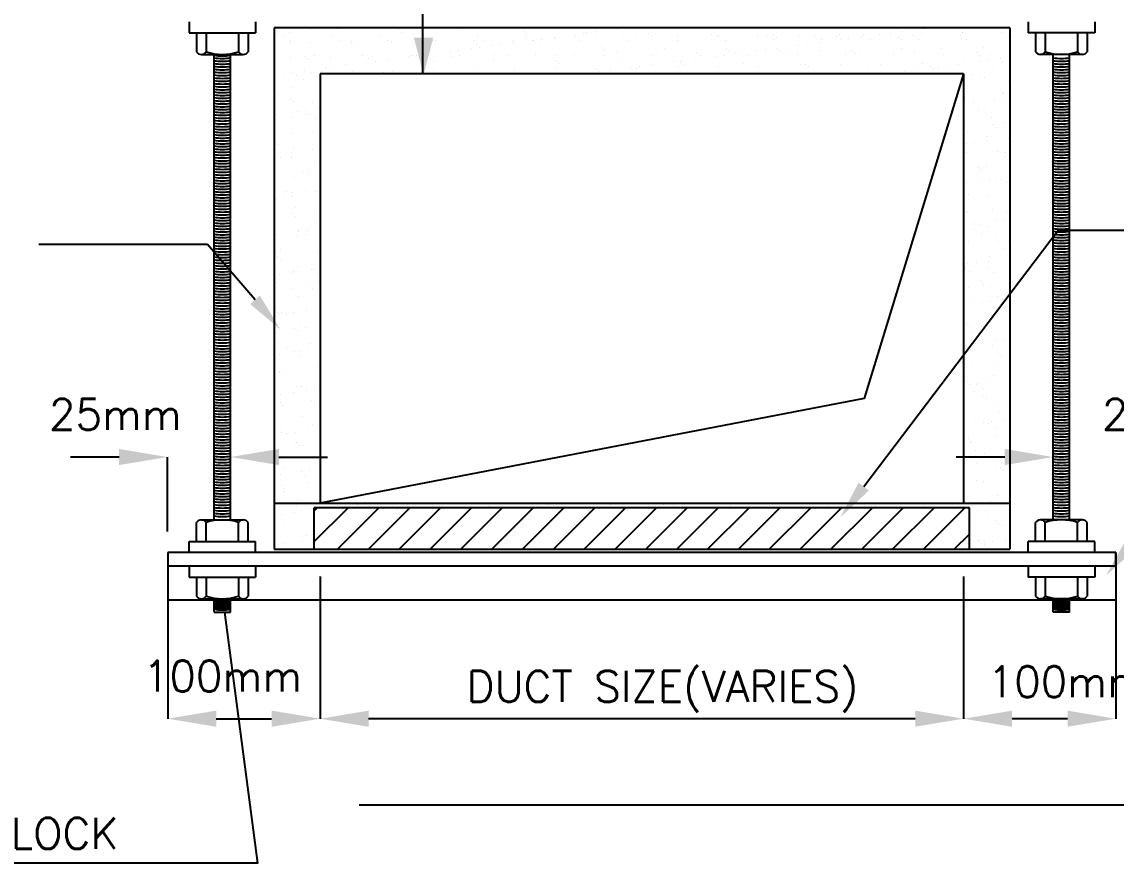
# Model space of a CAD drawing. Extents: x 462150 to 608263, y 35809 to 85242.
# Drawn here: x 466866 to 474995, y 73363 to 79618 of the extents above; entities that cross this region are included whole.
import ezdxf
from ezdxf.enums import TextEntityAlignment as Align

# ---------------------------------------------------------------- set-up
doc = ezdxf.new("R2010")
doc.units = 0
doc.header["$LTSCALE"] = 500
doc.header["$MEASUREMENT"] = 0
for name, color, linetype in [('DUCT', 7, 'Continuous'), ('L', 7, 'Continuous'), ('Text', 50, 'Continuous')]:
    doc.layers.add(name, color=color, linetype=linetype)
doc.styles.add('ROMANC', font='romans.shx', dxfattribs={"width": 0.65, "height": 200})

msp = doc.modelspace()

# ---------------------------------------------------------------- linework, layer by layer
for p, q in [((468755.4, 79556), (468755.4, 79556)), ((468763.1, 79529.2), (468763.1, 79529.2)), ((468815.1, 79507.7), (468815.1, 79507.7)), ((468856.7, 79541.6), (468856.7, 79541.6)), ((469013.2, 79562.2), (469013.2, 79562.2)), ((469073.2, 79570.1), (469073.2, 79570.1)), ((469151.3, 79571.4), (469151.3, 79571.4)), ((469173.9, 79508.3), (469173.9, 79508.3)), ((469201.9, 79565.2), (469201.9, 79565.2)), ((469532.6, 79509), (469532.6, 79509)), ((469662.9, 79561.3), (469662.9, 79561.3)), ((469684.1, 79541.8), (469684.1, 79541.8)), ((469891.4, 79509.7), (469891.4, 79509.7)), ((470130.6, 79551.1), (470130.6, 79551.1)), ((470250.1, 79510.3), (470250.1, 79510.3)), ((470591.6, 79547.1), (470591.6, 79547.1)), ((470608.9, 79511), (470608.9, 79511)), ((470612.8, 79527.7), (470612.8, 79527.7)), ((470823.5, 79502.2), (470823.5, 79502.2)), ((470967.6, 79511.6), (470967.6, 79511.6)), ((470980, 79522.8), (470980, 79522.8)), ((471039.9, 79530.7), (471039.9, 79530.7)), ((471059.4, 79536.9), (471059.4, 79536.9)), ((471133.6, 79543.1), (471133.6, 79543.1)), ((471290.1, 79563.7), (471290.1, 79563.7)), ((471326.4, 79512.3), (471326.4, 79512.3)), ((471350, 79571.5), (471350, 79571.5)), ((471520.3, 79533), (471520.3, 79533)), ((471541.6, 79513.5), (471541.6, 79513.5)), ((471685.1, 79512.9), (471685.1, 79512.9)), ((471734.5, 79505.7), (471734.5, 79505.7)), ((471988.1, 79522.8), (471988.1, 79522.8)), ((472036.1, 79509.5), (472036.1, 79509.5)), ((472043.9, 79513.6), (472043.9, 79513.6)), ((472330.8, 79508.1), (472330.8, 79508.1)), ((472402.6, 79514.2), (472402.6, 79514.2)), ((472449.1, 79518.8), (472449.1, 79518.8)), ((472641.9, 79519.3), (472641.9, 79519.3)), ((472761.4, 79514.9), (472761.4, 79514.9)), ((472916.8, 79508.7), (472916.8, 79508.7)), ((472943.5, 79523.2), (472943.5, 79523.2)), ((473100.4, 79503.7), (473100.4, 79503.7)), ((473120.1, 79515.5), (473120.1, 79515.5)), ((473238.2, 79521.8), (473238.2, 79521.8)), ((473256.8, 79524.3), (473256.8, 79524.3)), ((473316.8, 79532.2), (473316.8, 79532.2)), ((473377.8, 79504.7), (473377.8, 79504.7)), ((473410.4, 79544.5), (473410.4, 79544.5)), ((473478.9, 79516.2), (473478.9, 79516.2)), ((473549.3, 79533), (473549.3, 79533)), ((473566.9, 79565.1), (473566.9, 79565.1)), ((473837.6, 79516.8), (473837.6, 79516.8)), ((473850.8, 79536.8), (473850.8, 79536.8)), ((474145.5, 79535.4), (474145.5, 79535.4)), ((474196.4, 79517.5), (474196.4, 79517.5)), ((468855.6, 79464.1), (468855.6, 79464.1)), ((468863.7, 79476.7), (468863.7, 79476.7)), ((469012.4, 79464.8), (469012.4, 79464.8)), ((469222.4, 79477.4), (469222.4, 79477.4)), ((469313.9, 79468.6), (469313.9, 79468.6)), ((469316.6, 79460.2), (469316.6, 79460.2)), ((469337.8, 79440.7), (469337.8, 79440.7)), ((469581.2, 79478.1), (469581.2, 79478.1)), ((469608.6, 79467.2), (469608.6, 79467.2)), ((469784.3, 79450), (469784.3, 79450)), ((469919.8, 79478.4), (469919.8, 79478.4)), ((469939.9, 79478.7), (469939.9, 79478.7)), ((470221.3, 79482.3), (470221.3, 79482.3)), ((470245.3, 79446), (470245.3, 79446)), ((470266.5, 79426.6), (470266.5, 79426.6)), ((470298.7, 79479.4), (470298.7, 79479.4)), ((470359.8, 79441.2), (470359.8, 79441.2)), ((470419.7, 79449.1), (470419.7, 79449.1)), ((470513.4, 79461.4), (470513.4, 79461.4)), ((470516, 79480.8), (470516, 79480.8)), ((470657.4, 79480), (470657.4, 79480)), ((470669.9, 79482), (470669.9, 79482)), ((470713.1, 79435.8), (470713.1, 79435.8)), ((470729.8, 79489.9), (470729.8, 79489.9)), ((470827.2, 79492.1), (470827.2, 79492.1)), ((471016.2, 79480.7), (471016.2, 79480.7)), ((471128.7, 79495.9), (471128.7, 79495.9)), ((471174, 79431.9), (471174, 79431.9)), ((471374.9, 79481.3), (471374.9, 79481.3)), ((471423.4, 79494.5), (471423.4, 79494.5)), ((471641.8, 79421.7), (471641.8, 79421.7)), ((471733.7, 79482), (471733.7, 79482)), ((472092.4, 79482.6), (472092.4, 79482.6)), ((472451.2, 79483.3), (472451.2, 79483.3)), ((472470.3, 79499.4), (472470.3, 79499.4)), ((472480.2, 79422.1), (472480.2, 79422.1)), ((472636.6, 79442.7), (472636.6, 79442.7)), ((472696.6, 79450.6), (472696.6, 79450.6)), ((472790.3, 79462.9), (472790.3, 79462.9)), ((472809.9, 79483.9), (472809.9, 79483.9)), ((472946.7, 79483.5), (472946.7, 79483.5)), ((473006.7, 79491.4), (473006.7, 79491.4)), ((473168.7, 79484.6), (473168.7, 79484.6)), ((473399, 79485.2), (473399, 79485.2)), ((473527.4, 79485.2), (473527.4, 79485.2)), ((473845.5, 79494.5), (473845.5, 79494.5)), ((473886.2, 79485.9), (473886.2, 79485.9)), ((474006.6, 79428.8), (474006.6, 79428.8)), ((468863.9, 79350.8), (468863.9, 79350.8)), ((468970.3, 79359.1), (468970.3, 79359.1)), ((468991.5, 79339.6), (468991.5, 79339.6)), ((469038.6, 79365.3), (469038.6, 79365.3)), ((469158.6, 79349.4), (469158.6, 79349.4)), ((469397.3, 79366), (469397.3, 79366)), ((469438, 79348.9), (469438, 79348.9)), ((469469.7, 79360.6), (469469.7, 79360.6)), ((469739.6, 79359.5), (469739.6, 79359.5)), ((469756.1, 79366.6), (469756.1, 79366.6)), ((469771.3, 79364.5), (469771.3, 79364.5)), ((469799.6, 79367.4), (469799.6, 79367.4)), ((469893.2, 79379.8), (469893.2, 79379.8)), ((469899, 79344.9), (469899, 79344.9)), ((470049.7, 79400.4), (470049.7, 79400.4)), ((470066, 79363), (470066, 79363)), ((470109.7, 79408.2), (470109.7, 79408.2)), ((470114.8, 79367.3), (470114.8, 79367.3)), ((470203.3, 79420.6), (470203.3, 79420.6)), ((470377.1, 79374.2), (470377.1, 79374.2)), ((470473.6, 79367.9), (470473.6, 79367.9)), ((470678.6, 79378.1), (470678.6, 79378.1)), ((470832.3, 79368.6), (470832.3, 79368.6)), ((470973.3, 79376.7), (470973.3, 79376.7)), ((471191.1, 79369.2), (471191.1, 79369.2)), ((471195.3, 79412.4), (471195.3, 79412.4)), ((471284.5, 79387.9), (471284.5, 79387.9)), ((471549.8, 79369.9), (471549.8, 79369.9)), ((471586, 79391.7), (471586, 79391.7)), ((471860, 79340.4), (471860, 79340.4)), ((471880.7, 79390.3), (471880.7, 79390.3)), ((471908.6, 79370.5), (471908.6, 79370.5)), ((472016.5, 79361), (472016.5, 79361)), ((472076.4, 79368.9), (472076.4, 79368.9)), ((472102.8, 79417.7), (472102.8, 79417.7)), ((472124, 79398.3), (472124, 79398.3)), ((472170.1, 79381.2), (472170.1, 79381.2)), ((472191.9, 79401.5), (472191.9, 79401.5)), ((472267.3, 79371.2), (472267.3, 79371.2)), ((472326.6, 79401.8), (472326.6, 79401.8)), ((472386.5, 79409.7), (472386.5, 79409.7)), ((472493.4, 79405.4), (472493.4, 79405.4)), ((472570.5, 79407.5), (472570.5, 79407.5)), ((472626.1, 79371.9), (472626.1, 79371.9)), ((472788.1, 79404), (472788.1, 79404)), ((472984.8, 79372.5), (472984.8, 79372.5)), ((473031.5, 79403.6), (473031.5, 79403.6)), ((473052.7, 79384.1), (473052.7, 79384.1)), ((473099.2, 79415.2), (473099.2, 79415.2)), ((473343.6, 79373.2), (473343.6, 79373.2)), ((473400.8, 79419), (473400.8, 79419)), ((473499.2, 79393.4), (473499.2, 79393.4)), ((473695.5, 79417.6), (473695.5, 79417.6)), ((473702.3, 79373.8), (473702.3, 79373.8)), ((473960.2, 79389.4), (473960.2, 79389.4)), ((473981.4, 79370), (473981.4, 79370)), ((474061.1, 79374.5), (474061.1, 79374.5)), ((474136.8, 79341.9), (474136.8, 79341.9)), ((469119.4, 79277.9), (469119.4, 79277.9)), ((469179.4, 79285.8), (469179.4, 79285.8)), ((469273, 79298.1), (469273, 79298.1)), ((469429.5, 79318.7), (469429.5, 79318.7)), ((469489.5, 79326.6), (469489.5, 79326.6)), ((469583.1, 79338.9), (469583.1, 79338.9)), ((469920.2, 79325.5), (469920.2, 79325.5)), ((470228.6, 79260.3), (470228.6, 79260.3)), ((470366.7, 79334.7), (470366.7, 79334.7)), ((470523.3, 79258.9), (470523.3, 79258.9)), ((470827.7, 79330.8), (470827.7, 79330.8)), ((470834.4, 79270.1), (470834.4, 79270.1)), ((470848.9, 79311.3), (470848.9, 79311.3)), ((471136, 79273.9), (471136, 79273.9)), ((471239.8, 79258.8), (471239.8, 79258.8)), ((471295.5, 79320.6), (471295.5, 79320.6)), ((471396.3, 79279.4), (471396.3, 79279.4)), ((471430.7, 79272.5), (471430.7, 79272.5)), ((471456.2, 79287.3), (471456.2, 79287.3)), ((471549.9, 79299.6), (471549.9, 79299.6)), ((471706.4, 79320.2), (471706.4, 79320.2)), ((471741.8, 79283.7), (471741.8, 79283.7)), ((471756.4, 79316.6), (471756.4, 79316.6)), ((471766.3, 79328.1), (471766.3, 79328.1)), ((471777.7, 79297.2), (471777.7, 79297.2)), ((472043.3, 79287.6), (472043.3, 79287.6)), ((472224.2, 79306.4), (472224.2, 79306.4)), ((472338, 79286.2), (472338, 79286.2)), ((472649.2, 79297.4), (472649.2, 79297.4)), ((472685.2, 79302.5), (472685.2, 79302.5)), ((472706.4, 79283), (472706.4, 79283)), ((472950.7, 79301.2), (472950.7, 79301.2)), ((473152.9, 79292.3), (473152.9, 79292.3)), ((473245.4, 79299.8), (473245.4, 79299.8)), ((473516.7, 79260.2), (473516.7, 79260.2)), ((473556.6, 79311), (473556.6, 79311)), ((473613.9, 79288.3), (473613.9, 79288.3)), ((473635.1, 79268.9), (473635.1, 79268.9)), ((473673.1, 79280.8), (473673.1, 79280.8)), ((473733.1, 79288.7), (473733.1, 79288.7)), ((473826.8, 79301.1), (473826.8, 79301.1)), ((473858.1, 79314.9), (473858.1, 79314.9)), ((473983.2, 79321.7), (473983.2, 79321.7)), ((474043.2, 79329.6), (474043.2, 79329.6)), ((474081.7, 79278.1), (474081.7, 79278.1)), ((474152.8, 79313.4), (474152.8, 79313.4)), ((468809.3, 79237.1), (468809.3, 79237.1)), ((468869.3, 79245), (468869.3, 79245)), ((468908.2, 79219.2), (468908.2, 79219.2)), ((468956.7, 79188.3), (468956.7, 79188.3)), ((468962.9, 79257.3), (468962.9, 79257.3)), ((469019.7, 79242.8), (469019.7, 79242.8)), ((469091.7, 79247.8), (469091.7, 79247.8)), ((469321.2, 79246.6), (469321.2, 79246.6)), ((469552.7, 79243.8), (469552.7, 79243.8)), ((469615.9, 79245.2), (469615.9, 79245.2)), ((469927, 79256.4), (469927, 79256.4)), ((470020.4, 79233.6), (470020.4, 79233.6)), ((471086.2, 79238.5), (471086.2, 79238.5)), ((471146.1, 79246.4), (471146.1, 79246.4)), ((473363, 79240), (473363, 79240)), ((473423, 79247.9), (473423, 79247.9)), ((473930.6, 79228.4), (473930.6, 79228.4)), ((473979.2, 79197.4), (473979.2, 79197.4)), ((474013.9, 79206.8), (474013.9, 79206.8)), ((468745.4, 79146.7), (468745.4, 79146.7)), ((468871.1, 79128.8), (468871.1, 79128.8)), ((474196.3, 79173.1), (474196.3, 79173.1)), ((468772.9, 79076.2), (468772.9, 79076.2)), ((468860.1, 79041.6), (468860.1, 79041.6)), ((468881.3, 79022.1), (468881.3, 79022.1)), ((469026.9, 79020.8), (469026.9, 79020.8)), ((473865.4, 79092.9), (473865.4, 79092.9)), ((473871.3, 79052.5), (473871.3, 79052.5)), ((473933, 79016.8), (473933, 79016.8)), ((474089.4, 79037.4), (474089.4, 79037.4)), ((474149.4, 79045.3), (474149.4, 79045.3)), ((474154.1, 79086), (474154.1, 79086)), ((474160.1, 79091.5), (474160.1, 79091.5)), ((468915.5, 78952.8), (468915.5, 78952.8)), ((468975.5, 78960.7), (468975.5, 78960.7)), ((469069.2, 78973), (469069.2, 78973)), ((473971.5, 78960.7), (473971.5, 78960.7)), ((474021.1, 78984.9), (474021.1, 78984.9)), ((474023.7, 78939.9), (474023.7, 78939.9)), ((468759.1, 78932.2), (468759.1, 78932.2)), ((468878.4, 78906.9), (468878.4, 78906.9)), ((468981.5, 78930.3), (468981.5, 78930.3)), ((469001.2, 78930.8), (469001.2, 78930.8)), ((469049.8, 78899.8), (469049.8, 78899.8)), ((473872.6, 78870.9), (473872.6, 78870.9)), ((474072.3, 78908.9), (474072.3, 78908.9)), ((474086.1, 78855.6), (474086.1, 78855.6)), ((474167.3, 78869.5), (474167.3, 78869.5)), ((468865.9, 78787.7), (468865.9, 78787.7)), ((469034.2, 78798.9), (469034.2, 78798.9)), ((473888.4, 78796.9), (473888.4, 78796.9)), ((474107.4, 78836.2), (474107.4, 78836.2)), ((468749.9, 78724.1), (468749.9, 78724.1)), ((468771.1, 78704.7), (468771.1, 78704.7)), ((473885.6, 78712.3), (473885.6, 78712.3)), ((473945.5, 78720.2), (473945.5, 78720.2)), ((474028.4, 78762.9), (474028.4, 78762.9)), ((474039.2, 78732.5), (474039.2, 78732.5)), ((474195.7, 78753.1), (474195.7, 78753.1)), ((468771.6, 78635.6), (468771.6, 78635.6)), ((468784.1, 78610.7), (468784.1, 78610.7)), ((468865.3, 78647.9), (468865.3, 78647.9)), ((468871.3, 78612.8), (468871.3, 78612.8)), ((468885.6, 78684.9), (468885.6, 78684.9)), ((469021.8, 78668.5), (469021.8, 78668.5)), ((473879.9, 78648.9), (473879.9, 78648.9)), ((474116.7, 78651.4), (474116.7, 78651.4)), ((474165.3, 78620.5), (474165.3, 78620.5)), ((474174.6, 78647.5), (474174.6, 78647.5)), ((469041.4, 78576.9), (469041.4, 78576.9)), ((473975.9, 78538.1), (473975.9, 78538.1)), ((474035.6, 78540.9), (474035.6, 78540.9)), ((468892.9, 78462.9), (468892.9, 78462.9)), ((468958.9, 78499.3), (468958.9, 78499.3)), ((468986, 78507.8), (468986, 78507.8)), ((469007.2, 78488.3), (469007.2, 78488.3)), ((473981.4, 78508.4), (473981.4, 78508.4)), ((473997.2, 78518.7), (473997.2, 78518.7)), ((474145.4, 78448.2), (474145.4, 78448.2)), ((473887.1, 78427), (473887.1, 78427)), ((473991.8, 78428), (473991.8, 78428)), ((474051.7, 78435.9), (474051.7, 78435.9)), ((474097.4, 78426.8), (474097.4, 78426.8)), ((474181.8, 78425.6), (474181.8, 78425.6)), ((468761.1, 78295.4), (468761.1, 78295.4)), ((468817.9, 78343.4), (468817.9, 78343.4)), ((468828.5, 78353.2), (468828.5, 78353.2)), ((468877.1, 78322.2), (468877.1, 78322.2)), ((468877.8, 78351.3), (468877.8, 78351.3)), ((468971.5, 78363.6), (468971.5, 78363.6)), ((469048.7, 78354.9), (469048.7, 78354.9)), ((473899.6, 78331.3), (473899.6, 78331.3)), ((474042.9, 78319), (474042.9, 78319)), ((468900.2, 78241), (468900.2, 78241)), ((469052, 78210.8), (469052, 78210.8)), ((473865.8, 78220.7), (473865.8, 78220.7)), ((473894.4, 78205), (473894.4, 78205)), ((474074.5, 78219.9), (474074.5, 78219.9)), ((474189.1, 78203.6), (474189.1, 78203.6)), ((468744.8, 78121.7), (468744.8, 78121.7)), ((468875.8, 78190.3), (468875.8, 78190.3)), ((468897, 78170.8), (468897, 78170.8)), ((469055.9, 78132.9), (469055.9, 78132.9)), ((473887, 78201.2), (473887, 78201.2)), ((473941.5, 78123.1), (473941.5, 78123.1)), ((474098, 78143.7), (474098, 78143.7)), ((474158, 78151.6), (474158, 78151.6)), ((468921.6, 78064.7), (468921.6, 78064.7)), ((468924.1, 78059.1), (468924.1, 78059.1)), ((468984, 78067), (468984, 78067)), ((468997.3, 78079), (468997.3, 78079)), ((469077.7, 78079.3), (469077.7, 78079.3)), ((473944, 78073.8), (473944, 78073.8)), ((473987.2, 78109.4), (473987.2, 78109.4)), ((473992.6, 78042.9), (473992.6, 78042.9)), ((474050.2, 78097), (474050.2, 78097)), ((468767.6, 78038.5), (468767.6, 78038.5)), ((468907.4, 78019), (468907.4, 78019)), ((468970.1, 78033.7), (468970.1, 78033.7)), ((473901.6, 77983), (473901.6, 77983)), ((474101.9, 78004.3), (474101.9, 78004.3)), ((474123.1, 77984.9), (474123.1, 77984.9)), ((474196.3, 77981.6), (474196.3, 77981.6)), ((468752, 77899.8), (468752, 77899.8)), ((468786.3, 77921.7), (468786.3, 77921.7)), ((469063.2, 77911), (469063.2, 77911)), ((474167.5, 77931.4), (474167.5, 77931.4)), ((468765.6, 77872.8), (468765.6, 77872.8)), ((468786.9, 77853.4), (468786.9, 77853.4)), ((468914.7, 77797), (468914.7, 77797)), ((473894.1, 77818.6), (473894.1, 77818.6)), ((473954.1, 77826.5), (473954.1, 77826.5)), ((474047.7, 77838.8), (474047.7, 77838.8)), ((474057.4, 77875), (474057.4, 77875)), ((474204.2, 77859.4), (474204.2, 77859.4)), ((468780.2, 77741.9), (468780.2, 77741.9)), ((468873.8, 77754.2), (468873.8, 77754.2)), ((468887.1, 77761.5), (468887.1, 77761.5)), ((469014.6, 77776.2), (469014.6, 77776.2)), ((469030.3, 77774.8), (469030.3, 77774.8)), ((469063.2, 77745.3), (469063.2, 77745.3)), ((473877, 77791.9), (473877, 77791.9)), ((473908.9, 77761.1), (473908.9, 77761.1)), ((474037.1, 77785.3), (474037.1, 77785.3)), ((474085.7, 77754.4), (474085.7, 77754.4)), ((474203.6, 77759.7), (474203.6, 77759.7)), ((468759.3, 77677.8), (468759.3, 77677.8)), ((468879.3, 77633.2), (468879.3, 77633.2)), ((469001.7, 77656.5), (469001.7, 77656.5)), ((469023, 77637), (469023, 77637)), ((469070.4, 77689), (469070.4, 77689)), ((473901.8, 77642.3), (473901.8, 77642.3)), ((473991.7, 77686.8), (473991.7, 77686.8)), ((474012.9, 77667.4), (474012.9, 77667.4)), ((474064.7, 77653.1), (474064.7, 77653.1)), ((468921.9, 77575), (468921.9, 77575)), ((474113.1, 77575.5), (474113.1, 77575.5)), ((474153.9, 77554.5), (474153.9, 77554.5)), ((468748.9, 77487.1), (468748.9, 77487.1)), ((468980, 77469.9), (468980, 77469.9)), ((473916.2, 77539.1), (473916.2, 77539.1)), ((474000.3, 77534.3), (474000.3, 77534.3)), ((474060.3, 77542.2), (474060.3, 77542.2)), ((474130.1, 77496.9), (474130.1, 77496.9)), ((468766.6, 77455.8), (468766.6, 77455.8)), ((468776.9, 77444.1), (468776.9, 77444.1)), ((468797.5, 77456.1), (468797.5, 77456.1)), ((468826.4, 77449.7), (468826.4, 77449.7)), ((468886.4, 77457.6), (468886.4, 77457.6)), ((469077.7, 77467), (469077.7, 77467)), ((474071.9, 77431.1), (474071.9, 77431.1)), ((474178.7, 77465.9), (474178.7, 77465.9)), ((468891.6, 77339), (468891.6, 77339)), ((468912.8, 77319.5), (468912.8, 77319.5)), ((468929.2, 77353.1), (468929.2, 77353.1)), ((468972.4, 77344.7), (468972.4, 77344.7)), ((473881.5, 77369.4), (473881.5, 77369.4)), ((473902.7, 77349.9), (473902.7, 77349.9)), ((473923.4, 77317.1), (473923.4, 77317.1)), ((473994.8, 77353.8), (473994.8, 77353.8)), ((468773.8, 77233.9), (468773.8, 77233.9)), ((469013, 77227.7), (469013, 77227.7)), ((473950.1, 77229.4), (473950.1, 77229.4)), ((474003, 77258.1), (474003, 77258.1)), ((474106.5, 77250), (474106.5, 77250)), ((474166.5, 77257.9), (474166.5, 77257.9)), ((468776.2, 77144.8), (468776.2, 77144.8)), ((468841.9, 77198.6), (468841.9, 77198.6)), ((468890.5, 77167.7), (468890.5, 77167.7)), ((468932.6, 77165.4), (468932.6, 77165.4)), ((468992.6, 77173.3), (468992.6, 77173.3)), ((473864.4, 77207.7), (473864.4, 77207.7)), ((473913, 77176.8), (473913, 77176.8)), ((474079.2, 77209.1), (474079.2, 77209.1)), ((474117.6, 77153), (474117.6, 77153)), ((468936.4, 77131.1), (468936.4, 77131.1)), ((473930.7, 77095.2), (473930.7, 77095.2)), ((474087.9, 77065.4), (474087.9, 77065.4)), ((474138.9, 77133.5), (474138.9, 77133.5)), ((468781.1, 77011.9), (468781.1, 77011.9)), ((468781.4, 77021.5), (468781.4, 77021.5)), ((468802.6, 77002.1), (468802.6, 77002.1)), ((469065.4, 77056.2), (469065.4, 77056.2)), ((474086.4, 76987.1), (474086.4, 76987.1)), ((468902.8, 76910.2), (468902.8, 76910.2)), ((468935, 76910.1), (468935, 76910.1)), ((468943.7, 76909.1), (468943.7, 76909.1)), ((473892.8, 76940.6), (473892.8, 76940.6)), ((473902.7, 76924.9), (473902.7, 76924.9)), ((473957.5, 76919.3), (473957.5, 76919.3)), ((473962.6, 76932.8), (473962.6, 76932.8)), ((474056.3, 76945.1), (474056.3, 76945.1)), ((468788.7, 76848.2), (468788.7, 76848.2)), ((468882.4, 76860.5), (468882.4, 76860.5)), ((468983.5, 76879.2), (468983.5, 76879.2)), ((469038.9, 76881.1), (469038.9, 76881.1)), ((473937.9, 76873.2), (473937.9, 76873.2)), ((474006, 76888.3), (474006, 76888.3)), ((474007.4, 76835.5), (474007.4, 76835.5)), ((468788.3, 76789.9), (468788.3, 76789.9)), ((468799.7, 76767.1), (468799.7, 76767.1)), ((469017.5, 76805.2), (469017.5, 76805.2)), ((469038.7, 76785.7), (469038.7, 76785.7)), ((474028.7, 76816.1), (474028.7, 76816.1)), ((474093.7, 76765.2), (474093.7, 76765.2)), ((474180.9, 76776.9), (474180.9, 76776.9)), ((468951, 76687.2), (468951, 76687.2)), ((474128.9, 76724.2), (474128.9, 76724.2)), ((474162.5, 76660.8), (474162.5, 76660.8)), ((468792.6, 76592.8), (468792.6, 76592.8)), ((468988.6, 76576.2), (468988.6, 76576.2)), ((469028, 76621.7), (469028, 76621.7)), ((469076.6, 76590.7), (469076.6, 76590.7)), ((473945.2, 76651.2), (473945.2, 76651.2)), ((474008.9, 76640.6), (474008.9, 76640.6)), ((474050.5, 76630.8), (474050.5, 76630.8)), ((474068.8, 76648.5), (474068.8, 76648.5)), ((474099.1, 76599.8), (474099.1, 76599.8)), ((468795.6, 76567.9), (468795.6, 76567.9)), ((468835, 76556), (468835, 76556)), ((468894.9, 76563.9), (468894.9, 76563.9)), ((473897.2, 76518.1), (473897.2, 76518.1)), ((473918.5, 76498.6), (473918.5, 76498.6)), ((474101, 76543.2), (474101, 76543.2)), ((468892.7, 76478.7), (468892.7, 76478.7)), ((468907.3, 76487.7), (468907.3, 76487.7)), ((468928.5, 76468.2), (468928.5, 76468.2)), ((468958.2, 76465.2), (468958.2, 76465.2)), ((473915.2, 76487.8), (473915.2, 76487.8)), ((473952.4, 76429.2), (473952.4, 76429.2)), ((467587.5, 76382.5), (467227.5, 76382.5)), ((467947.5, 75828.5), (467947.5, 76382.5)), ((468415.6, 76146.6), (468415.6, 76382.5)), ((468762.3, 76332.5), (468762.3, 76332.5)), ((468775.6, 76382.5), (469135.6, 76382.5)), ((468802.8, 76346), (468802.8, 76346)), ((469028.7, 76376.4), (469028.7, 76376.4)), ((474167.7, 76382.5), (473807.7, 76382.5)), ((473958.6, 76335.7), (473958.6, 76335.7)), ((474018.7, 76406.8), (474018.7, 76406.8)), ((474115.1, 76356.3), (474115.1, 76356.3)), ((474143.5, 76342.3), (474143.5, 76342.3)), ((474175.1, 76364.2), (474175.1, 76364.2)), ((474527.7, 76146.6), (474527.7, 76382.5)), ((468784.7, 76251.1), (468784.7, 76251.1)), ((468810.9, 76301.6), (468810.9, 76301.6)), ((468941.2, 76271.7), (468941.2, 76271.7)), ((469001.1, 76279.6), (469001.1, 76279.6)), ((473865, 76323.4), (473865, 76323.4)), ((474108.2, 76321.2), (474108.2, 76321.2)), ((474133.4, 76301.7), (474133.4, 76301.7)), ((474154.6, 76282.2), (474154.6, 76282.2)), ((474192.1, 76311.4), (474192.1, 76311.4)), ((468797.1, 76170.2), (468797.1, 76170.2)), ((468965.5, 76243.2), (468965.5, 76243.2)), ((468985.8, 76190.2), (468985.8, 76190.2)), ((473959.7, 76207.3), (473959.7, 76207.3)), ((474008.2, 76199.3), (474008.2, 76199.3)), ((468810.1, 76124), (468810.1, 76124)), ((468818.3, 76150.8), (468818.3, 76150.8)), ((473908.5, 76089.3), (473908.5, 76089.3)), ((474115.5, 76099.3), (474115.5, 76099.3)), ((468855.3, 76044.1), (468855.3, 76044.1)), ((468903.9, 76013.1), (468903.9, 76013.1)), ((468918.6, 76058.9), (468918.6, 76058.9)), ((468972.7, 76021.3), (468972.7, 76021.3)), ((469201, 76007.7), (469201, 76007.7)), ((469262.7, 76013.8), (469262.7, 76013.8)), ((469267.4, 76019.8), (469267.4, 76019.8)), ((469357.5, 76028.3), (469357.5, 76028.3)), ((469400.8, 76035.5), (469400.8, 76035.5)), ((469417.5, 76036.1), (469417.5, 76036.1)), ((469578.6, 76031.1), (469578.6, 76031.1)), ((469621.4, 76014.4), (469621.4, 76014.4)), ((469880.1, 76034.9), (469880.1, 76034.9)), ((469980.2, 76015.1), (469980.2, 76015.1)), ((470174.8, 76033.5), (470174.8, 76033.5)), ((470329.5, 76021.4), (470329.5, 76021.4)), ((470338.9, 76015.7), (470338.9, 76015.7)), ((470697.7, 76016.4), (470697.7, 76016.4)), ((470776, 76030.6), (470776, 76030.6)), ((471056.4, 76017), (471056.4, 76017)), ((471237, 76026.7), (471237, 76026.7)), ((471258.2, 76007.2), (471258.2, 76007.2)), ((471415.2, 76017.7), (471415.2, 76017.7)), ((471477.9, 76009.1), (471477.9, 76009.1)), ((471634.4, 76029.7), (471634.4, 76029.7)), ((471694.3, 76037.6), (471694.3, 76037.6)), ((471704.7, 76016.5), (471704.7, 76016.5)), ((471773.9, 76018.3), (471773.9, 76018.3)), ((472132.7, 76019), (472132.7, 76019)), ((472165.7, 76012.5), (472165.7, 76012.5)), ((472491.4, 76019.6), (472491.4, 76019.6)), ((472850.2, 76020.3), (472850.2, 76020.3)), ((473208.9, 76020.9), (473208.9, 76020.9)), ((473567.6, 76021.6), (473567.6, 76021.6)), ((473754.7, 76010.6), (473754.7, 76010.6)), ((473877.8, 76053.2), (473877.8, 76053.2)), ((473911.2, 76031.2), (473911.2, 76031.2)), ((473926.4, 76022.2), (473926.4, 76022.2)), ((473971.2, 76039.1), (473971.2, 76039.1)), ((474064.8, 76051.4), (474064.8, 76051.4)), ((468797.3, 75954.5), (468797.3, 75954.5)), ((468890.9, 75966.8), (468890.9, 75966.8)), ((469033.2, 75953.9), (469033.2, 75953.9)), ((469038.2, 75754.4), (469289.4, 76005.5)), ((469038.2, 75983.5), (469060.3, 76005.5)), ((469210.7, 75697.8), (469518.5, 76005.5)), ((469439.8, 75697.8), (469747.6, 76005.5)), ((469668.9, 75697.8), (469976.7, 76005.5)), ((469898, 75697.8), (470205.8, 76005.5)), ((470127.1, 75697.8), (470434.9, 76005.5)), ((470356.2, 75697.8), (470664, 76005.5)), ((470585.3, 75697.8), (470893.1, 76005.5)), ((470814.4, 75697.8), (471122.2, 76005.5)), ((471043.6, 75697.8), (471351.3, 76005.5)), ((471272.7, 75697.8), (471580.4, 76005.5)), ((471501.8, 75697.8), (471809.5, 76005.5)), ((471730.9, 75697.8), (472038.6, 76005.5)), ((471960, 75697.8), (472267.7, 76005.5)), ((472189.1, 75697.8), (472496.8, 76005.5)), ((472418.2, 75697.8), (472726, 76005.5)), ((472647.3, 75697.8), (472955.1, 76005.5)), ((472876.4, 75697.8), (473184.2, 76005.5)), ((473105.5, 75697.8), (473413.3, 76005.5)), ((473334.6, 75697.8), (473642.4, 76005.5)), ((473563.7, 75697.8), (473871.5, 76005.5)), ((473967, 75985.3), (473967, 75985.3)), ((474023.2, 75984.2), (474023.2, 75984.2)), ((474044.4, 75964.8), (474044.4, 75964.8)), ((468817.4, 75902), (468817.4, 75902)), ((474101.3, 75910.8), (474101.3, 75910.8)), ((474122.7, 75877.3), (474122.7, 75877.3)), ((474144.6, 75872.9), (474144.6, 75872.9)), ((468980, 75799.3), (468980, 75799.3)), ((473792.8, 75697.8), (473905.1, 75810.1)), ((473970.9, 75764.7), (473970.9, 75764.7)), ((473974.2, 75763.3), (473974.2, 75763.3)), ((474171, 75767.2), (474171, 75767.2)), ((468808.4, 75741.5), (468808.4, 75741.5)), ((468948.4, 75755.6), (468948.4, 75755.6)), ((468996.9, 75724.6), (468996.9, 75724.6)), ((474017.4, 75746.9), (474017.4, 75746.9)), ((474019.4, 75733.8), (474019.4, 75733.8)), ((474077.4, 75754.8), (474077.4, 75754.8)), ((474994, 75673.4), (474994, 75321.4)), ((467949.3, 75572.2), (467949.3, 74436.9)), ((474994, 75572.2), (474994, 74436.9)), ((469081.1, 75493.3), (469081.1, 74436.9)), ((473862.3, 75493.3), (473862.3, 74436.9)), ((468309.3, 74436.9), (468721.1, 74436.9)), ((469081.1, 74436.9), (469081.1, 74436.9)), ((473502.3, 74436.9), (469441.1, 74436.9)), ((473862.3, 74436.9), (473862.3, 74436.9)), ((474634, 74436.9), (474222.3, 74436.9))]:
    msp.add_line(p, q)
for points in [[(467587.5, 76442.5), (467587.5, 76322.5), (467947.5, 76382.5)], [(468775.6, 76442.5), (468775.6, 76322.5), (468415.6, 76382.5)], [(474167.7, 76442.5), (474167.7, 76322.5), (474527.7, 76382.5)], [(468309.3, 74496.9), (468309.3, 74376.9), (467949.3, 74436.9)], [(468721.1, 74496.9), (468721.1, 74376.9), (469081.1, 74436.9)], [(469441.1, 74496.9), (469441.1, 74376.9), (469081.1, 74436.9)], [(473502.3, 74496.9), (473502.3, 74376.9), (473862.3, 74436.9)], [(474222.3, 74496.9), (474222.3, 74376.9), (473862.3, 74436.9)], [(474634, 74496.9), (474634, 74376.9), (474994, 74436.9)]]:
    msp.add_solid(points)
at = {"layer": 'DUCT'}
for p, q in [((469845, 79235.9), (469845, 81456.4)), ((474204.4, 79572.6), (468739, 79572.6)), ((468739, 79572.6), (468739, 75697.8)), ((474204.4, 79572.6), (474204.4, 75697.8)), ((473862.3, 79230.5), (469081.1, 79230.5)), ((469081.1, 79230.5), (469081.1, 76039.9)), ((473862.3, 79230.5), (473862.3, 76039.9)), ((468244, 77963.4), (466991.4, 77963.4)), ((468597.7, 77551), (468244, 77963.4)), ((468739, 76039.9), (474204.4, 76039.9)), ((473905.1, 76005.5), (469038.2, 76005.5)), ((469038.2, 75697.8), (469038.2, 76005.5)), ((473905.1, 75697.8), (473905.1, 76005.5)), ((468739, 75697.8), (474204.4, 75697.8)), ((474994, 75673.4), (467949.3, 75673.4)), ((467949.3, 75673.4), (467949.3, 75572.2)), ((467949.3, 75673.4), (467949.3, 75321.4)), ((474994, 75572.2), (474994, 75673.4)), ((467949.3, 75572.2), (474994, 75572.2)), ((467949.3, 75321.4), (474994, 75321.4)), ((476384.6, 73795.1), (469371.6, 73795.1))]:
    msp.add_line(p, q, dxfattribs=at)
for points in [[(469778, 79501.6), (469922, 79501.5), (469849.8, 79224.4)], [(468561.2, 77519.8), (468634.1, 77582.3), (468785.2, 77332.4)]]:
    msp.add_solid(points, dxfattribs=at)
at = {"layer": 'L'}
for p, q in [((468107.7, 79617.6), (468107.7, 79537.1)), ((468602.3, 79617.6), (468602.3, 79537.1)), ((474341.1, 79617.6), (474341.1, 79537.1)), ((474835.6, 79617.6), (474835.6, 79537.1)), ((468107.7, 79537.1), (468602.3, 79537.1)), ((468163.1, 79537.1), (468163.1, 79394.7)), ((468235.3, 79537.1), (468235.3, 79394.7)), ((468474.7, 79537.1), (468474.7, 79394.7)), ((468546.9, 79537.1), (468546.9, 79394.7)), ((474835.6, 79537.1), (474341.1, 79537.1)), ((474396.4, 79537.1), (474396.4, 79394.7)), ((474468.6, 79537.1), (474468.6, 79394.7)), ((474708.1, 79537.1), (474708.1, 79394.7)), ((474780.2, 79537.1), (474780.2, 79394.7)), ((468199.1, 79376), (468510.9, 79376)), ((468294.4, 75915), (468294.4, 79376)), ((468415.6, 75915), (468415.6, 79376)), ((474744.2, 79376), (474432.4, 79376)), ((474527.7, 75915), (474527.7, 79376)), ((474648.9, 75915), (474648.9, 79376)), ((473862.3, 79230.5), (473122.2, 76817.8)), ((473120, 76162.6), (474564.1, 78069.9)), ((474564.1, 78069.9), (476391.2, 78069.9)), ((473122.2, 76817.8), (469081.1, 76039.9)), ((468163.1, 75753.9), (468163.1, 75896.4)), ((468199.1, 75915), (468510.9, 75915)), ((468235.3, 75753.9), (468235.3, 75896.4)), ((468474.7, 75753.9), (468474.7, 75896.4)), ((468546.9, 75753.9), (468546.9, 75896.4)), ((474396.4, 75753.9), (474396.4, 75896.4)), ((474744.2, 75915), (474432.4, 75915)), ((474468.6, 75753.9), (474468.6, 75896.4)), ((474708.1, 75753.9), (474708.1, 75896.4)), ((474780.2, 75753.9), (474780.2, 75896.4)), ((468107.7, 75753.9), (468602.3, 75753.9)), ((468107.7, 75673.4), (468107.7, 75753.9)), ((468602.3, 75673.4), (468602.3, 75753.9)), ((474835.6, 75753.9), (474341.1, 75753.9)), ((474341.1, 75673.4), (474341.1, 75753.9)), ((474835.6, 75673.4), (474835.6, 75753.9)), ((468107.7, 75570.7), (468107.7, 75490.2)), ((468602.3, 75570.7), (468602.3, 75490.2)), ((474341.1, 75570.7), (474341.1, 75490.2)), ((474835.6, 75570.7), (474835.6, 75490.2)), ((468107.7, 75490.2), (468602.3, 75490.2)), ((468163.1, 75490.2), (468163.1, 75347.8)), ((468235.3, 75490.2), (468235.3, 75347.8)), ((468474.7, 75490.2), (468474.7, 75347.8)), ((468546.9, 75490.2), (468546.9, 75347.8)), ((474835.6, 75490.2), (474341.1, 75490.2)), ((474396.4, 75490.2), (474396.4, 75347.8)), ((474468.6, 75490.2), (474468.6, 75347.8)), ((474708.1, 75490.2), (474708.1, 75347.8)), ((474780.2, 75490.2), (474780.2, 75347.8)), ((468199.1, 75329.1), (468510.9, 75329.1)), ((468294.4, 75228.2), (468294.4, 75329.1)), ((468415.6, 75228.2), (468415.6, 75329.1)), ((474744.2, 75329.1), (474432.4, 75329.1)), ((474527.7, 75228.2), (474527.7, 75329.1)), ((474648.9, 75228.2), (474648.9, 75329.1)), ((468294.4, 75228.2), (468415.6, 75228.2)), ((474648.9, 75228.2), (474527.7, 75228.2))]:
    msp.add_line(p, q, dxfattribs=at)
msp.add_lwpolyline([(468370.1, 75229.1), (468615.1, 73363), (463526, 73363)], dxfattribs=at)
for centre, radius, start, end in [((468199.2, 79420.2), 44.2, 215.31208, 324.68792), ((468355, 79769.4), 393.4, 252.28132, 287.71868), ((468355, 79783.5), 418.3, 261.667, 278.333), ((468355, 79758.1), 412.1, 261.54105, 278.45895), ((468510.8, 79420.2), 44.2, 215.31208, 324.68792), ((474432.5, 79420.2), 44.2, 215.31208, 324.68792), ((474588.3, 79769.4), 393.4, 252.28132, 287.71868), ((474588.3, 79758.1), 412.1, 261.54105, 278.45895), ((474744.1, 79420.2), 44.2, 215.31208, 324.68792), ((468355, 79737), 412.1, 261.54105, 278.45895), ((468355, 79715.8), 412.1, 261.54105, 278.45895), ((468355, 79694.7), 412.1, 261.54105, 278.45895), ((468355, 79673.5), 412.1, 261.54105, 278.45895), ((474588.3, 79737), 412.1, 261.54105, 278.45895), ((474588.3, 79715.8), 412.1, 261.54105, 278.45895), ((474588.3, 79694.7), 412.1, 261.54105, 278.45895), ((474588.3, 79673.5), 412.1, 261.54105, 278.45895), ((468355, 79652.4), 412.1, 261.54105, 278.45895), ((468355, 79631.2), 412.1, 261.54105, 278.45895), ((468355, 79610.1), 412.1, 261.54105, 278.45895), ((468355, 79588.9), 412.1, 261.54105, 278.45895), ((474588.3, 79652.4), 412.1, 261.54105, 278.45895), ((474588.3, 79631.2), 412.1, 261.54105, 278.45895), ((474588.3, 79610.1), 412.1, 261.54105, 278.45895), ((474588.3, 79588.9), 412.1, 261.54105, 278.45895), ((468355, 79567.8), 412.1, 261.54105, 278.45895), ((468355, 79546.6), 412.1, 261.54105, 278.45895), ((468355, 79525.5), 412.1, 261.54105, 278.45895), ((468355, 79504.3), 412.1, 261.54105, 278.45895), ((474588.3, 79567.8), 412.1, 261.54105, 278.45895), ((474588.3, 79546.6), 412.1, 261.54105, 278.45895), ((474588.3, 79525.5), 412.1, 261.54105, 278.45895), ((474588.3, 79504.3), 412.1, 261.54105, 278.45895), ((468355, 79483.2), 412.1, 261.54105, 278.45895), ((468355, 79462.1), 412.1, 261.54105, 278.45895), ((468355, 79440.9), 412.1, 261.54105, 278.45895), ((474588.3, 79483.2), 412.1, 261.54105, 278.45895), ((474588.3, 79462.1), 412.1, 261.54105, 278.45895), ((474588.3, 79440.9), 412.1, 261.54105, 278.45895), ((468355, 79419.8), 412.1, 261.54105, 278.45895), ((468355, 79398.6), 412.1, 261.54105, 278.45895), ((468355, 79377.5), 412.1, 261.54105, 278.45895), ((468355, 79356.3), 412.1, 261.54105, 278.45895), ((474588.3, 79419.8), 412.1, 261.54105, 278.45895), ((474588.3, 79398.6), 412.1, 261.54105, 278.45895), ((474588.3, 79377.5), 412.1, 261.54105, 278.45895), ((474588.3, 79356.3), 412.1, 261.54105, 278.45895), ((468355, 79335.2), 412.1, 261.54105, 278.45895), ((468355, 79314), 412.1, 261.54105, 278.45895), ((468355, 79292.9), 412.1, 261.54105, 278.45895), ((468355, 79271.7), 412.1, 261.54105, 278.45895), ((474588.3, 79335.2), 412.1, 261.54105, 278.45895), ((474588.3, 79314), 412.1, 261.54105, 278.45895), ((474588.3, 79292.9), 412.1, 261.54105, 278.45895), ((474588.3, 79271.7), 412.1, 261.54105, 278.45895), ((468355, 79250.6), 412.1, 261.54105, 278.45895), ((468355, 79229.4), 412.1, 261.54105, 278.45895), ((468355, 79208.3), 412.1, 261.54105, 278.45895), ((468355, 79187.1), 412.1, 261.54105, 278.45895), ((474588.3, 79250.6), 412.1, 261.54105, 278.45895), ((474588.3, 79229.4), 412.1, 261.54105, 278.45895), ((474588.3, 79208.3), 412.1, 261.54105, 278.45895), ((474588.3, 79187.1), 412.1, 261.54105, 278.45895), ((468355, 79166), 412.1, 261.54105, 278.45895), ((468355, 79144.9), 412.1, 261.54105, 278.45895), ((468355, 79123.7), 412.1, 261.54105, 278.45895), ((468355, 79102.6), 412.1, 261.54105, 278.45895), ((474588.3, 79166), 412.1, 261.54105, 278.45895), ((474588.3, 79144.9), 412.1, 261.54105, 278.45895), ((474588.3, 79123.7), 412.1, 261.54105, 278.45895), ((474588.3, 79102.6), 412.1, 261.54105, 278.45895), ((468355, 79081.4), 412.1, 261.54105, 278.45895), ((468355, 79060.3), 412.1, 261.54105, 278.45895), ((468355, 79039.1), 412.1, 261.54105, 278.45895), ((468355, 79018), 412.1, 261.54105, 278.45895), ((474588.3, 79081.4), 412.1, 261.54105, 278.45895), ((474588.3, 79060.3), 412.1, 261.54105, 278.45895), ((474588.3, 79039.1), 412.1, 261.54105, 278.45895), ((474588.3, 79018), 412.1, 261.54105, 278.45895), ((468355, 78996.8), 412.1, 261.54105, 278.45895), ((468355, 78975.7), 412.1, 261.54105, 278.45895), ((468355, 78954.5), 412.1, 261.54105, 278.45895), ((474588.3, 78996.8), 412.1, 261.54105, 278.45895), ((474588.3, 78975.7), 412.1, 261.54105, 278.45895), ((474588.3, 78954.5), 412.1, 261.54105, 278.45895), ((468355, 78933.4), 412.1, 261.54105, 278.45895), ((468355, 78912.2), 412.1, 261.54105, 278.45895), ((468355, 78891.1), 412.1, 261.54105, 278.45895), ((468355, 78869.9), 412.1, 261.54105, 278.45895), ((474588.3, 78933.4), 412.1, 261.54105, 278.45895), ((474588.3, 78912.2), 412.1, 261.54105, 278.45895), ((474588.3, 78891.1), 412.1, 261.54105, 278.45895), ((474588.3, 78869.9), 412.1, 261.54105, 278.45895), ((468355, 78848.8), 412.1, 261.54105, 278.45895), ((468355, 78827.7), 412.1, 261.54105, 278.45895), ((468355, 78806.5), 412.1, 261.54105, 278.45895), ((468355, 78785.4), 412.1, 261.54105, 278.45895), ((474588.3, 78848.8), 412.1, 261.54105, 278.45895), ((474588.3, 78827.7), 412.1, 261.54105, 278.45895), ((474588.3, 78806.5), 412.1, 261.54105, 278.45895), ((474588.3, 78785.4), 412.1, 261.54105, 278.45895), ((468355, 78764.2), 412.1, 261.54105, 278.45895), ((468355, 78743.1), 412.1, 261.54105, 278.45895), ((468355, 78721.9), 412.1, 261.54105, 278.45895), ((468355, 78700.8), 412.1, 261.54105, 278.45895), ((474588.3, 78764.2), 412.1, 261.54105, 278.45895), ((474588.3, 78743.1), 412.1, 261.54105, 278.45895), ((474588.3, 78721.9), 412.1, 261.54105, 278.45895), ((474588.3, 78700.8), 412.1, 261.54105, 278.45895), ((468355, 78679.6), 412.1, 261.54105, 278.45895), ((468355, 78658.5), 412.1, 261.54105, 278.45895), ((468355, 78637.3), 412.1, 261.54105, 278.45895), ((468355, 78616.2), 412.1, 261.54105, 278.45895), ((474588.3, 78679.6), 412.1, 261.54105, 278.45895), ((474588.3, 78658.5), 412.1, 261.54105, 278.45895), ((474588.3, 78637.3), 412.1, 261.54105, 278.45895), ((474588.3, 78616.2), 412.1, 261.54105, 278.45895), ((468355, 78595), 412.1, 261.54105, 278.45895), ((468355, 78573.9), 412.1, 261.54105, 278.45895), ((468355, 78552.7), 412.1, 261.54105, 278.45895), ((468355, 78531.6), 412.1, 261.54105, 278.45895), ((474588.3, 78595), 412.1, 261.54105, 278.45895), ((474588.3, 78573.9), 412.1, 261.54105, 278.45895), ((474588.3, 78552.7), 412.1, 261.54105, 278.45895), ((474588.3, 78531.6), 412.1, 261.54105, 278.45895), ((468355, 78510.5), 412.1, 261.54105, 278.45895), ((468355, 78489.3), 412.1, 261.54105, 278.45895), ((468355, 78468.2), 412.1, 261.54105, 278.45895), ((468355, 78447), 412.1, 261.54105, 278.45895), ((474588.3, 78510.5), 412.1, 261.54105, 278.45895), ((474588.3, 78489.3), 412.1, 261.54105, 278.45895), ((474588.3, 78468.2), 412.1, 261.54105, 278.45895), ((474588.3, 78447), 412.1, 261.54105, 278.45895), ((468355, 78425.9), 412.1, 261.54105, 278.45895), ((468355, 78404.7), 412.1, 261.54105, 278.45895), ((468355, 78383.6), 412.1, 261.54105, 278.45895), ((474588.3, 78425.9), 412.1, 261.54105, 278.45895), ((474588.3, 78404.7), 412.1, 261.54105, 278.45895), ((474588.3, 78383.6), 412.1, 261.54105, 278.45895), ((468355, 78362.4), 412.1, 261.54105, 278.45895), ((468355, 78341.3), 412.1, 261.54105, 278.45895), ((468355, 78320.1), 412.1, 261.54105, 278.45895), ((468355, 78299), 412.1, 261.54105, 278.45895), ((474588.3, 78362.4), 412.1, 261.54105, 278.45895), ((474588.3, 78341.3), 412.1, 261.54105, 278.45895), ((474588.3, 78320.1), 412.1, 261.54105, 278.45895), ((474588.3, 78299), 412.1, 261.54105, 278.45895), ((468355, 78277.8), 412.1, 261.54105, 278.45895), ((468355, 78256.7), 412.1, 261.54105, 278.45895), ((468355, 78235.5), 412.1, 261.54105, 278.45895), ((468355, 78214.4), 412.1, 261.54105, 278.45895), ((474588.3, 78277.8), 412.1, 261.54105, 278.45895), ((474588.3, 78256.7), 412.1, 261.54105, 278.45895), ((474588.3, 78235.5), 412.1, 261.54105, 278.45895), ((474588.3, 78214.4), 412.1, 261.54105, 278.45895), ((468355, 78193.3), 412.1, 261.54105, 278.45895), ((468355, 78172.1), 412.1, 261.54105, 278.45895), ((468355, 78151), 412.1, 261.54105, 278.45895), ((468355, 78129.8), 412.1, 261.54105, 278.45895), ((474588.3, 78193.3), 412.1, 261.54105, 278.45895), ((474588.3, 78172.1), 412.1, 261.54105, 278.45895), ((474588.3, 78151), 412.1, 261.54105, 278.45895), ((474588.3, 78129.8), 412.1, 261.54105, 278.45895), ((468355, 78108.7), 412.1, 261.54105, 278.45895), ((468355, 78087.5), 412.1, 261.54105, 278.45895), ((468355, 78066.4), 412.1, 261.54105, 278.45895), ((468355, 78045.2), 412.1, 261.54105, 278.45895), ((474588.3, 78108.7), 412.1, 261.54105, 278.45895), ((474588.3, 78087.5), 412.1, 261.54105, 278.45895), ((474588.3, 78066.4), 412.1, 261.54105, 278.45895), ((474588.3, 78045.2), 412.1, 261.54105, 278.45895), ((468355, 78024.1), 412.1, 261.54105, 278.45895), ((468355, 78002.9), 412.1, 261.54105, 278.45895), ((468355, 77981.8), 412.1, 261.54105, 278.45895), ((468355, 77960.6), 412.1, 261.54105, 278.45895), ((474588.3, 78024.1), 412.1, 261.54105, 278.45895), ((474588.3, 78002.9), 412.1, 261.54105, 278.45895), ((474588.3, 77981.8), 412.1, 261.54105, 278.45895), ((474588.3, 77960.6), 412.1, 261.54105, 278.45895), ((468355, 77939.5), 412.1, 261.54105, 278.45895), ((468355, 77918.4), 412.1, 261.54105, 278.45895), ((468355, 77897.2), 412.1, 261.54105, 278.45895), ((474588.3, 77939.5), 412.1, 261.54105, 278.45895), ((474588.3, 77918.4), 412.1, 261.54105, 278.45895), ((474588.3, 77897.2), 412.1, 261.54105, 278.45895), ((468355, 77876.1), 412.1, 261.54105, 278.45895), ((468355, 77854.9), 412.1, 261.54105, 278.45895), ((468355, 77833.8), 412.1, 261.54105, 278.45895), ((468355, 77812.6), 412.1, 261.54105, 278.45895), ((474588.3, 77876.1), 412.1, 261.54105, 278.45895), ((474588.3, 77854.9), 412.1, 261.54105, 278.45895), ((474588.3, 77833.8), 412.1, 261.54105, 278.45895), ((474588.3, 77812.6), 412.1, 261.54105, 278.45895), ((468355, 77791.5), 412.1, 261.54105, 278.45895), ((468355, 77770.3), 412.1, 261.54105, 278.45895), ((468355, 77749.2), 412.1, 261.54105, 278.45895), ((468355, 77728), 412.1, 261.54105, 278.45895), ((474588.3, 77791.5), 412.1, 261.54105, 278.45895), ((474588.3, 77770.3), 412.1, 261.54105, 278.45895), ((474588.3, 77749.2), 412.1, 261.54105, 278.45895), ((474588.3, 77728), 412.1, 261.54105, 278.45895), ((468355, 77706.9), 412.1, 261.54105, 278.45895), ((468355, 77685.7), 412.1, 261.54105, 278.45895), ((468355, 77664.6), 412.1, 261.54105, 278.45895), ((468355, 77664.6), 433, 261.95262, 278.04738), ((474588.3, 77706.9), 412.1, 261.54105, 278.45895), ((474588.3, 77685.7), 412.1, 261.54105, 278.45895), ((474588.3, 77664.6), 412.1, 261.54105, 278.45895), ((474588.3, 77664.6), 433, 261.95262, 278.04738), ((468355, 77620.8), 412.1, 261.54105, 278.45895), ((468355, 77599.6), 412.1, 261.54105, 278.45895), ((468355, 77578.5), 412.1, 261.54105, 278.45895), ((468355, 77557.3), 412.1, 261.54105, 278.45895), ((474588.3, 77620.8), 412.1, 261.54105, 278.45895), ((474588.3, 77599.6), 412.1, 261.54105, 278.45895), ((474588.3, 77578.5), 412.1, 261.54105, 278.45895), ((474588.3, 77557.3), 412.1, 261.54105, 278.45895), ((468355, 77536.2), 412.1, 261.54105, 278.45895), ((468355, 77515), 412.1, 261.54105, 278.45895), ((468355, 77493.9), 412.1, 261.54105, 278.45895), ((468355, 77472.7), 412.1, 261.54105, 278.45895), ((474588.3, 77536.2), 412.1, 261.54105, 278.45895), ((474588.3, 77515), 412.1, 261.54105, 278.45895), ((474588.3, 77493.9), 412.1, 261.54105, 278.45895), ((474588.3, 77472.7), 412.1, 261.54105, 278.45895), ((468355, 77451.6), 412.1, 261.54105, 278.45895), ((468355, 77430.5), 412.1, 261.54105, 278.45895), ((468355, 77409.3), 412.1, 261.54105, 278.45895), ((474588.3, 77451.6), 412.1, 261.54105, 278.45895), ((474588.3, 77430.5), 412.1, 261.54105, 278.45895), ((474588.3, 77409.3), 412.1, 261.54105, 278.45895), ((468355, 77388.2), 412.1, 261.54105, 278.45895), ((468355, 77367), 412.1, 261.54105, 278.45895), ((468355, 77345.9), 412.1, 261.54105, 278.45895), ((468355, 77324.7), 412.1, 261.54105, 278.45895), ((474588.3, 77388.2), 412.1, 261.54105, 278.45895), ((474588.3, 77367), 412.1, 261.54105, 278.45895), ((474588.3, 77345.9), 412.1, 261.54105, 278.45895), ((474588.3, 77324.7), 412.1, 261.54105, 278.45895), ((468355, 77303.6), 412.1, 261.54105, 278.45895), ((468355, 77282.4), 412.1, 261.54105, 278.45895), ((468355, 77261.3), 412.1, 261.54105, 278.45895), ((468355, 77240.1), 412.1, 261.54105, 278.45895), ((474588.3, 77303.6), 412.1, 261.54105, 278.45895), ((474588.3, 77282.4), 412.1, 261.54105, 278.45895), ((474588.3, 77261.3), 412.1, 261.54105, 278.45895), ((474588.3, 77240.1), 412.1, 261.54105, 278.45895), ((468355, 77219), 412.1, 261.54105, 278.45895), ((468355, 77197.8), 412.1, 261.54105, 278.45895), ((468355, 77176.7), 412.1, 261.54105, 278.45895), ((468355, 77155.6), 412.1, 261.54105, 278.45895), ((474588.3, 77219), 412.1, 261.54105, 278.45895), ((474588.3, 77197.8), 412.1, 261.54105, 278.45895), ((474588.3, 77176.7), 412.1, 261.54105, 278.45895), ((474588.3, 77155.6), 412.1, 261.54105, 278.45895), ((468355, 77134.4), 412.1, 261.54105, 278.45895), ((468355, 77113.3), 412.1, 261.54105, 278.45895), ((468355, 77092.1), 412.1, 261.54105, 278.45895), ((468355, 77071), 412.1, 261.54105, 278.45895), ((474588.3, 77134.4), 412.1, 261.54105, 278.45895), ((474588.3, 77113.3), 412.1, 261.54105, 278.45895), ((474588.3, 77092.1), 412.1, 261.54105, 278.45895), ((474588.3, 77071), 412.1, 261.54105, 278.45895), ((468355, 77049.8), 412.1, 261.54105, 278.45895), ((468355, 77028.7), 412.1, 261.54105, 278.45895), ((468355, 77007.5), 412.1, 261.54105, 278.45895), ((468355, 76986.4), 412.1, 261.54105, 278.45895), ((474588.3, 77049.8), 412.1, 261.54105, 278.45895), ((474588.3, 77028.7), 412.1, 261.54105, 278.45895), ((474588.3, 77007.5), 412.1, 261.54105, 278.45895), ((474588.3, 76986.4), 412.1, 261.54105, 278.45895), ((468355, 76965.2), 412.1, 261.54105, 278.45895), ((468355, 76944.1), 412.1, 261.54105, 278.45895), ((468355, 76922.9), 412.1, 261.54105, 278.45895), ((474588.3, 76965.2), 412.1, 261.54105, 278.45895), ((474588.3, 76944.1), 412.1, 261.54105, 278.45895), ((474588.3, 76922.9), 412.1, 261.54105, 278.45895), ((468355, 76901.8), 412.1, 261.54105, 278.45895), ((468355, 76880.6), 412.1, 261.54105, 278.45895), ((468355, 76859.5), 412.1, 261.54105, 278.45895), ((468355, 76838.4), 412.1, 261.54105, 278.45895), ((474588.3, 76901.8), 412.1, 261.54105, 278.45895), ((474588.3, 76880.6), 412.1, 261.54105, 278.45895), ((474588.3, 76859.5), 412.1, 261.54105, 278.45895), ((474588.3, 76838.4), 412.1, 261.54105, 278.45895), ((468355, 76817.2), 412.1, 261.54105, 278.45895), ((468355, 76796.1), 412.1, 261.54105, 278.45895), ((468355, 76774.9), 412.1, 261.54105, 278.45895), ((468355, 76753.8), 412.1, 261.54105, 278.45895), ((474588.3, 76817.2), 412.1, 261.54105, 278.45895), ((474588.3, 76796.1), 412.1, 261.54105, 278.45895), ((474588.3, 76774.9), 412.1, 261.54105, 278.45895), ((474588.3, 76753.8), 412.1, 261.54105, 278.45895), ((468355, 76732.6), 412.1, 261.54105, 278.45895), ((468355, 76711.5), 412.1, 261.54105, 278.45895), ((468355, 76690.3), 412.1, 261.54105, 278.45895), ((468355, 76669.2), 412.1, 261.54105, 278.45895), ((474588.3, 76732.6), 412.1, 261.54105, 278.45895), ((474588.3, 76711.5), 412.1, 261.54105, 278.45895), ((474588.3, 76690.3), 412.1, 261.54105, 278.45895), ((474588.3, 76669.2), 412.1, 261.54105, 278.45895), ((468355, 76648), 412.1, 261.54105, 278.45895), ((468355, 76626.9), 412.1, 261.54105, 278.45895), ((468355, 76605.7), 412.1, 261.54105, 278.45895), ((468355, 76584.6), 412.1, 261.54105, 278.45895), ((474588.3, 76648), 412.1, 261.54105, 278.45895), ((474588.3, 76626.9), 412.1, 261.54105, 278.45895), ((474588.3, 76605.7), 412.1, 261.54105, 278.45895), ((474588.3, 76584.6), 412.1, 261.54105, 278.45895), ((468355, 76563.4), 412.1, 261.54105, 278.45895), ((468355, 76542.3), 412.1, 261.54105, 278.45895), ((468355, 76521.2), 412.1, 261.54105, 278.45895), ((468355, 76500), 412.1, 261.54105, 278.45895), ((474588.3, 76563.4), 412.1, 261.54105, 278.45895), ((474588.3, 76542.3), 412.1, 261.54105, 278.45895), ((474588.3, 76521.2), 412.1, 261.54105, 278.45895), ((474588.3, 76500), 412.1, 261.54105, 278.45895), ((468355, 76478.9), 412.1, 261.54105, 278.45895), ((468355, 76457.7), 412.1, 261.54105, 278.45895), ((468355, 76436.6), 412.1, 261.54105, 278.45895), ((468355, 76415.4), 412.1, 261.54105, 278.45895), ((474588.3, 76478.9), 412.1, 261.54105, 278.45895), ((474588.3, 76457.7), 412.1, 261.54105, 278.45895), ((474588.3, 76436.6), 412.1, 261.54105, 278.45895), ((474588.3, 76415.4), 412.1, 261.54105, 278.45895), ((468355, 76394.3), 412.1, 261.54105, 278.45895), ((468355, 76373.1), 412.1, 261.54105, 278.45895), ((468355, 76373.1), 433, 261.95262, 278.04738), ((474588.3, 76394.3), 412.1, 261.54105, 278.45895), ((474588.3, 76373.1), 412.1, 261.54105, 278.45895), ((474588.3, 76373.1), 433, 261.95262, 278.04738), ((468199.2, 75870.8), 44.2, 35.31208, 144.68792), ((468355, 75521.6), 393.4, 72.28132, 107.71868), ((468510.8, 75870.8), 44.2, 35.31208, 144.68792), ((474432.5, 75870.8), 44.2, 35.31208, 144.68792), ((474588.3, 75521.6), 393.4, 72.28132, 107.71868), ((474744.1, 75870.8), 44.2, 35.31208, 144.68792), ((468199.2, 75373.3), 44.2, 215.31208, 324.68792), ((468355, 75722.5), 393.4, 252.28132, 287.71868), ((468355, 75736.6), 418.3, 261.667, 278.333), ((468355, 75736.6), 427.2, 261.84214, 278.15786), ((468355, 75736.6), 436.1, 262.01005, 277.98995), ((468355, 75736.6), 445.1, 262.17116, 277.82884), ((468355, 75700.5), 418.3, 261.667, 278.333), ((468355, 75736.6), 454, 262.32589, 277.67411), ((468355, 75700.5), 427.2, 261.84214, 278.15786), ((468510.8, 75373.3), 44.2, 215.31208, 324.68792), ((474432.5, 75373.3), 44.2, 215.31208, 324.68792), ((474588.3, 75722.5), 393.4, 252.28132, 287.71868), ((474588.3, 75736.6), 418.3, 261.667, 278.333), ((474588.3, 75736.6), 427.2, 261.84214, 278.15786), ((474588.3, 75736.6), 436.1, 262.01005, 277.98995), ((474588.3, 75736.6), 445.1, 262.17116, 277.82884), ((474588.3, 75736.6), 454, 262.32589, 277.67411), ((474588.3, 75700.5), 418.3, 261.667, 278.333), ((474588.3, 75700.5), 427.2, 261.84214, 278.15786), ((474744.1, 75373.3), 44.2, 215.31208, 324.68792), ((468355, 75700.5), 436.1, 262.01005, 277.98995), ((468355, 75700.5), 445.1, 262.17116, 277.82884), ((468355, 75700.5), 454, 262.32589, 277.67411), ((474588.3, 75700.5), 436.1, 262.01005, 277.98995), ((474588.3, 75700.5), 445.1, 262.17116, 277.82884), ((474588.3, 75700.5), 454, 262.32589, 277.67411)]:
    msp.add_arc(centre, radius, start, end, dxfattribs=at)
for points in [[(473158.2, 76133.7), (473081.7, 76191.6), (472946.1, 75933)], [(475138, 75698.3), (475062.8, 75758), (474921.3, 75502.6)]]:
    msp.add_solid(points, dxfattribs=at)

# ---------------------------------------------------------------- texts
at = {"style": 'ROMANC'}
for s, p in [('25mm', (467560, 76699.3)), ('25mm', (475383.4, 76699.3)), ('100mm', (468356.4, 74753.7)), ('DUCT SIZE(VARIES)', (471625.4, 74676.7)), ('100mm', (474632.3, 74711.8))]:
    msp.add_text(s, height=230.4, dxfattribs=at).set_placement(p, align=Align.MIDDLE_CENTER)
at = {"layer": 'Text', "style": 'ROMANC'}
msp.add_text('GALV. DROP ROD & LOCK', height=230.4, dxfattribs=at).set_placement((463593.4, 73468.6))

doc.saveas('drawing.dxf')
